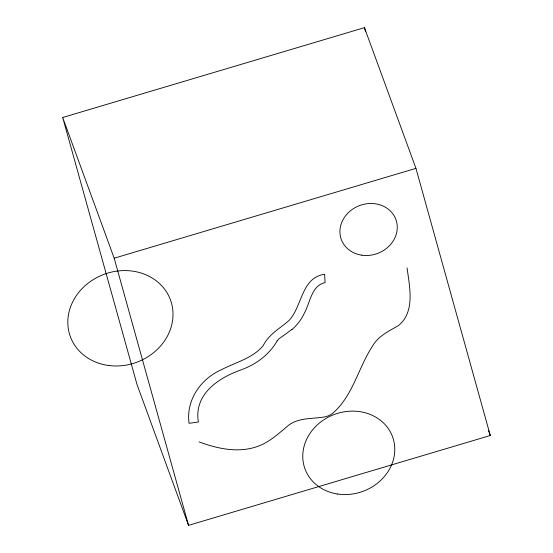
<?xml version="1.0" encoding="UTF-8"?>
<svg xmlns="http://www.w3.org/2000/svg" width="553" height="553" viewBox="0 0 553 553"><rect width="100%" height="100%" fill="white"/><g stroke="black" fill="none" stroke-linecap="round" stroke-linejoin="round"><path stroke-width="0.83" d="M277.157 340.897C269.539 354.273 256.799 363.86 242.539 369.307M291.88 329.436L284.85 334.662M284.401 334.966L280.136 337.931A14.945 13.148 -20.1 0 0 277.101 340.862M241.931 369.57C219.099 377.457 193.612 393.957 198.375 421.994L189.078 423.301C185.725 399.985 201.105 378.376 222.016 369.432C234.126 363.121 247.882 359.547 258.41 350.491A38.931 34.245 -20.1 0 0 263.269 345.494C268.876 334.164 280.039 328.441 289.081 320.408C302.373 306.182 301.267 277.62 324.604 274.253L325.088 282.631C311.457 285.348 310.122 302.926 304.399 313.039A48.581 42.733 -20.1 0 1 291.991 329.54M62.696 117.492L364.455 27.65L415.946 168.354L490.304 435.508L188.545 525.35L137.054 384.646L62.696 117.492L114.188 258.203L188.545 525.35M114.188 258.203L415.946 168.354M199.052 441.895C218.248 449.05 240.361 453.674 260.007 445.483C270.099 441.335 278.207 433.898 286.509 427.04C297.307 416.858 312.604 419.347 325.89 416.672A19.251 16.936 -20.1 0 0 332.505 413.464C352.925 396.01 358.192 367.918 372.494 346.13C378.217 336.017 388.897 331.143 398.464 325.558C415.434 311.823 409.552 286.537 407.049 267.901M488.527 430.656L490.304 435.508M364.455 27.65L365.609 31.811M109.252 365.581A53.316 46.901 -20.1 0 0 170.511 300.03A53.316 46.901 -20.1 0 0 81.478 289.247A53.316 46.901 -20.1 0 0 109.252 365.581M337.565 494.016A46.639 41.026 -20.1 0 0 393.017 438.121A46.639 41.026 -20.1 0 0 315.728 426.384A46.639 41.026 -20.1 0 0 337.565 494.016M361.876 255.189A29.06 25.562 -20.1 0 0 396.1 220.101A29.06 25.562 -20.1 0 0 347.823 213.195A29.06 25.562 -20.1 0 0 361.876 255.189"/></g></svg>
